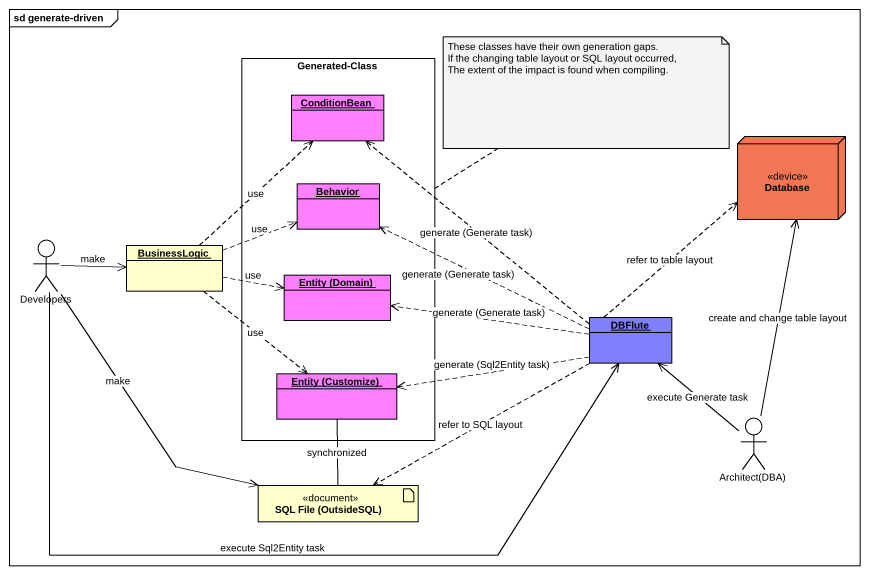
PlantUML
@startuml
mainframe sd generate-driven
allowmixing
hide circle
hide empty members
rectangle "Generated-Class" as Generated_Class {
  object ConditionBean #FF80FF
  object Behavior #FF80FF
  object "Entity (Domain)" as Entity_Domain #FF80FF
  object "Entity (Customize)" as Entity_Customize #FF80FF
}
node "Database" as Database_ <<device>> #F17754
actor Developers
object BusinessLogic
object DBFlute #8080FF
actor "Architect(DBA)" as Architect_DBA
artifact "SQL File (OutsideSQL)" as SQL_File_OutsideSQL <<document>>
Developers -right-> BusinessLogic : make
Developers -right-> DBFlute : execute Sql2Entity task
Developers --> SQL_File_OutsideSQL : make
BusinessLogic .up.> ConditionBean : use
BusinessLogic .right.> Behavior : use
BusinessLogic .right.> Entity_Domain : use
BusinessLogic ..> Entity_Customize : use
DBFlute .up.> ConditionBean : generate (Generate task)
DBFlute .up.> Database_ : refer to table layout
DBFlute .left.> Behavior : generate (Generate task)
DBFlute .left.> Entity_Domain : generate (Generate task)
DBFlute .left.> Entity_Customize : generate (Sql2Entity task)
DBFlute .left.> SQL_File_OutsideSQL : refer to SQL layout
Architect_DBA -up-> Database_ : create and change table layout
Architect_DBA -up-> DBFlute : execute Generate task
SQL_File_OutsideSQL -up- Entity_Customize : synchronized
note top of Generated_Class
  These classes have their own generation gaps.
  If the changing table layout or SQL layout occurred,
  The extent of the impact is found when compiling.
end note
@enduml
